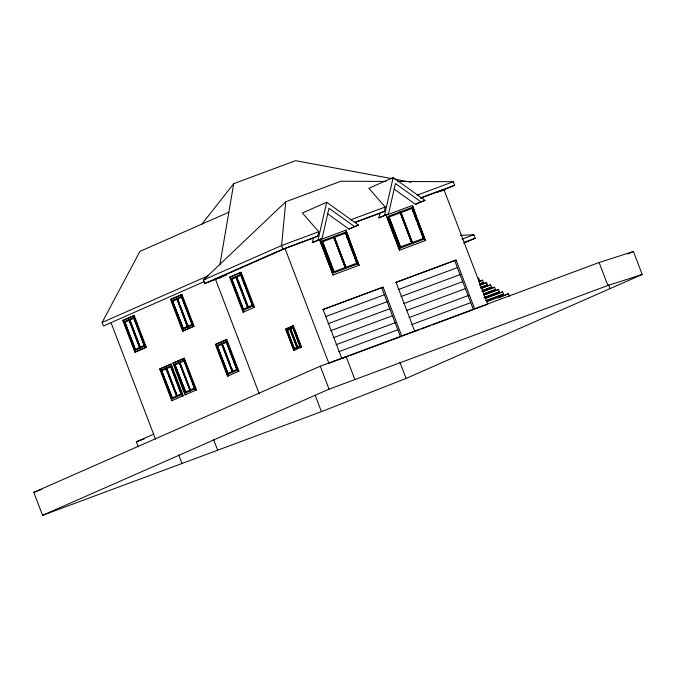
<?xml version="1.0" encoding="UTF-8"?>
<svg xmlns="http://www.w3.org/2000/svg" width="676" height="676" viewBox="0 0 676 676"><rect width="100%" height="100%" fill="white"/><g stroke="black" fill="none" stroke-linecap="round" stroke-linejoin="round"><path stroke-width="1.01" d="M285.762 201.744L281.588 245.557L282.923 249.064L204.727 283.498L203.391 279.991L285.762 201.744L340.881 181.244L386.055 181.43M219.844 264.899L233.735 183.661L295.573 160.668L392.621 178.777M358.542 225.083L354.545 226.57L328.975 208.259L322.013 238.67L312.397 242.633L313.453 238.003L317.762 236.11L318.759 231.733L302.383 212.974L326.694 202.268L358.542 225.083L348.926 229.046L327.615 213.785M312.397 242.633L318.016 240.157L326.694 202.268M425.01 200.366L421.013 201.854L395.443 183.542L388.48 213.954L378.864 217.917L379.92 213.286L384.23 211.394L385.227 207.017L368.851 188.258L393.162 177.551L425.01 200.366L415.394 204.329L394.083 189.069M378.864 217.917L384.483 215.441L393.162 177.551M204.659 281.41L103.436 325.984L102.101 322.477L139.94 251.371L228.851 212.222M201.921 224.086L233.735 183.661M102.101 322.477L208.174 275.774M259.271 393.947L215.458 279.213L285.035 248.574L313.453 238.003M122.795 320.466L134.211 315.489L146.32 347.21L135.715 351.883L134.904 352.188L122.795 320.466L134.211 315.489M170.529 299.443L181.945 294.474L194.054 326.195L183.45 330.86L182.638 331.164L170.529 299.443L181.945 294.474M123.86 321.734L133.814 317.348L144.791 346.095L134.837 350.481L123.86 321.734L124.671 321.43M171.594 300.71L181.548 296.333L192.525 325.08L182.571 329.457L171.594 300.71L172.338 300.431L174.231 305.197M134.837 350.481L135.58 350.202L124.857 322.283L134.194 318.176L144.199 345.394M229.705 277.211L241.121 272.242L254.497 307.259L243.073 312.236L229.705 277.211L241.121 272.242M230.829 278.63L240.783 274.253L252.9 305.991L242.946 310.368L230.829 278.63L231.234 278.487L243.352 310.225M319.689 239.921L333.065 274.938L319.689 239.921L345.96 230.127L358.998 265.296L357.139 260.429M243.757 310.073L231.86 279.272L240.859 275.284M345.96 230.127L356.404 258.485M321.556 241.095L333.817 272.774L321.7 241.036L346.019 231.978L358.001 263.784M348.926 229.046L354.545 226.57M334.476 237.327L345.901 267.24L334.476 237.327L345.69 233.144L356.979 263.116L345.69 233.144M437.144 192.474L443.912 189.491L487.726 304.225L474.755 309.05L456.038 260.023L396.051 282.323L414.777 331.358L401.806 336.175L383.081 287.148L323.103 309.456L341.819 358.483M386.157 215.205L399.533 250.221L386.157 215.205L412.428 205.411L425.466 240.58L417.295 219.176M441.242 191.105L454.635 185.207L453.3 181.709L397.615 181.481M412.428 205.411L416.551 217.233M415.394 204.329L421.013 201.854M389.046 217.038L400.471 246.951L389.046 217.038L400.268 212.864L411.692 242.777L400.471 246.951M412.343 207.329L424.469 239.067M144.537 345.267L135.2 349.382L124.857 322.283M134.904 352.188L146.32 347.21M182.638 331.164L194.054 326.195M249.3 296.392L252.613 305.079L243.275 309.185L231.86 279.272M334.003 271.668L322.579 241.755L333.8 237.58L345.225 267.493L334.003 271.668L322.951 242.718M159.68 368.995L171.096 364.026L183.213 395.747L171.788 400.716L159.68 368.995L171.096 364.026M172.938 363.156L184.354 358.187L196.471 389.908L185.047 394.877L172.938 363.156L184.354 358.187M215.365 344.473L226.781 339.504L238.898 371.225L227.482 376.194L215.365 344.473L226.781 339.504M160.744 370.262L170.698 365.885L181.675 394.632L171.721 399.009L160.744 370.262L161.15 370.11L172.126 398.857L171.721 399.009M174.002 364.423L183.956 360.046L194.933 388.793L184.979 393.17L174.002 364.423L174.408 364.271L185.723 392.9L175.109 365.108M216.43 345.74L226.392 341.363L237.369 370.11L227.406 374.487L216.43 345.74L217.241 345.436M172.186 369.611L171.079 366.705L161.741 370.82L172.422 397.784M174.999 364.981L185.68 391.945L174.999 364.981L183.999 360.992M227.406 374.487L228.15 374.208L217.427 346.298L226.426 342.31L236.777 369.409M463.744 243.284L475.211 238.231L473.876 234.733L460.263 235.349M285.602 329.111L293.409 325.731L301.572 347.092L293.756 350.481L285.602 329.111L293.409 325.731M322.756 309.676L383.081 287.148M286.311 329.972L292.902 327.074L300.296 346.433L293.705 349.331L286.311 329.972L286.717 329.82L294.111 349.179M290.097 328.984L287.444 330.175L294.077 348.546L287.106 330.294L293.274 327.581M395.705 282.543L456.038 260.023M176.985 382.185L181.421 393.804L172.084 397.91L161.488 369.983M185.342 392.072L194.68 387.965M237.115 369.282L227.778 373.389L217.427 346.298M294.077 348.546L299.899 345.96L292.936 327.708M479.935 281.326L482.588 280.16L483.475 282.492L480.83 283.658M480.923 287.444L487.464 284.824L486.576 282.492L480.036 285.111M481.996 290.857L491.46 287.165L490.565 284.824L482.081 288.162M138.25 446.718L136.375 441.791L153.613 434.203M484.041 293.916L495.449 289.497L494.553 287.165L483.146 291.584M33.8 492.348L320.289 366.198L599.122 262.508L633.429 251.48L642.2 274.456L406.099 378.425L321.413 411.642L42.571 515.332L33.8 492.348L41.709 489.407M485.115 297.339L499.437 291.829L498.542 289.497L484.219 295.006M486.179 300.761L503.426 294.161L502.53 291.829L485.292 298.42M498.829 297.955L508.453 293.714L509.577 296.671M627.75 253.982L633.429 251.48M42.571 515.332L329.06 389.173L607.901 285.492L642.2 274.456M318.759 231.733L281.588 245.557L203.391 279.991L205.36 279.256M350.65 219.877L385.227 207.017M417.109 195.161L453.3 181.709M282.923 249.064L317.762 236.11M354.3 222.522L384.23 211.394M420.776 197.798L454.635 185.207M354.824 222.624L379.92 213.286M420.396 198.237L443.912 189.491M318.016 240.157L322.013 238.67M384.483 215.441L388.48 213.954M215.458 279.213L221.373 277.008M223.35 276.273L226.308 275.174M204.727 283.498L216.573 279.095M218.542 278.36L221.508 277.253M412.487 207.262L388.168 216.32L400.116 248.126L399.043 245.227M176.799 298.446L187.446 327.319M181.59 297.279L172.591 301.268L183.272 328.232M177.458 299.147L187.742 326.246M129.657 320.17L140.008 347.261M191.933 324.379L182.934 328.359L172.338 300.431M345.901 267.24L357.114 263.057M333.817 272.774L358.136 263.716M424.604 239L400.285 248.058L388.531 217.283M182.571 329.457L182.976 329.305L172 300.558M333.065 274.938L359.328 265.144M399.533 250.221L425.795 240.428M247.746 307.2L236.659 277.16L247.746 307.2L235.704 276.492L247.822 308.231M242.946 310.368L243.69 310.098M254.497 307.259L253.686 307.563L240.31 272.538M243.073 312.236L243.884 311.932M462.012 239.143L473.876 234.733M464.336 242.278L475.211 238.231M179.47 362.987L190.471 390.787M176.892 395.798L166.609 368.699M290.283 328.899L297.254 347.151M325.435 316.681L384.433 294.736M398.384 289.548L457.382 267.611M328.105 323.677L387.103 301.741M401.062 296.553L460.06 274.617M330.784 330.682L389.782 308.746M403.733 303.558L462.73 281.622M300.296 346.433L298.42 340.501M293.705 349.331L294.449 349.053M301.572 347.092L300.761 347.396L292.598 326.035M478.692 281.605L482.588 280.16M293.756 350.481L294.567 350.176M238.898 371.225L238.087 371.521L225.97 339.8M227.482 376.194L228.294 375.89M333.454 337.687L392.452 315.751M406.411 310.563L465.409 288.618M479.588 283.937L483.475 282.492M176.935 396.744L165.62 368.124M196.471 389.908L195.66 390.204L183.542 358.483M479.766 285.027L486.576 282.492M185.047 394.877L185.858 394.573M183.213 395.747L182.402 396.043L170.284 364.322M171.788 400.716L172.6 400.412M480.661 287.359L487.464 284.824M480.839 288.441L490.565 284.824M336.133 344.692L395.13 322.756M409.081 317.568L468.079 295.623M482.706 290.418L491.46 287.165M481.912 291.863L494.553 287.165M483.771 293.84L495.449 289.497M483.957 294.922L498.542 289.497M483.872 297.617L499.437 291.829M338.803 351.697L397.801 329.761M411.76 324.573L470.758 302.628M485.022 298.344L502.53 291.829M485.917 300.676L503.426 294.161M486.745 301.792L508.453 293.714M340.898 358.829L328.849 363.308L285.035 248.574M348.36 356.142L341.481 358.702L346.12 356.59L354.892 379.574M350.329 355.407L400.479 336.766L381.754 287.731M414.43 331.57L419.348 329.744M421.317 329.018L430.164 325.722M432.133 324.995L473.428 309.633L454.711 260.606M136.375 441.791L144.241 438.868M394.691 179.165L411.211 182.25M608.561 284.799L610.031 288.627M599.122 262.508L607.901 285.492M478.6 277.828L479.487 280.16M417.852 221.753L419.695 226.561M411.836 207.507L423.953 239.245M412.242 209.577L413.34 212.458M414.075 214.385L416.644 221.111M417.379 223.038L419.957 229.772M421.055 232.654L422.154 235.544M422.889 237.462L423.624 239.388M400.598 211.698L412.715 243.436M406.335 227.144L407.434 230.034M411.473 240.614L412.571 243.495M399.888 362.15L406.099 378.425M345.368 232.223L357.486 263.961M346.509 236.211L347.979 240.065M348.715 241.983L351.283 248.717M352.019 250.644L353.117 253.525M353.852 255.452L356.421 262.178M342.8 259.559L343.907 262.44M344.642 264.367L345.377 266.285M320.289 366.198L329.06 389.173M294.947 330.75L300.854 346.239M295.463 332.753L297.305 337.594M294.009 329.508L296.57 336.225M297.305 338.144L299.874 344.87M292.657 327.176L300.051 346.534M297.068 347.227L289.548 328.553L296.941 347.912M315.202 395.367L321.413 411.642M287.418 330.665L294.516 349.027M242.354 276.983L243.453 279.872M244.923 283.717L246.757 288.525M248.962 294.297L250.796 299.105M242.219 277.016L243.326 279.898M249.571 296.249L250.669 299.138M241.197 275.166L244.881 284.816M245.98 287.706L248.565 294.466M240.436 274.405L252.562 306.135M237.022 277.084L237.758 279.002M238.493 280.929L248.405 306.896M226.722 341.236L227.956 344.084M228.682 345.994L231.243 352.703M232.713 356.539L234.538 361.33M235.637 364.203L236.735 367.076M226.046 341.507L237.022 370.254M222.987 345.14L230.677 365.268M231.775 368.141L232.865 371.014M221.922 343.349L232.578 371.276L221.643 343.476M221.305 343.602L232.282 372.349M217.604 346.399L220.173 353.109M220.9 355.018L228.218 374.191M216.835 345.588L227.812 374.335M182.013 296.181L183.111 299.054M184.21 301.927L185.309 304.8M186.77 308.636L188.604 313.427M190.429 318.219L191.891 322.046M182.621 298.124L185.182 304.834M191.401 321.117L192.499 323.998M181.134 294.77L193.243 326.491M181.202 296.477L192.178 325.224M177.78 299.155L179.613 303.946M180.34 305.865L188.393 326.947M177.078 298.319L188.055 327.074M177.12 299.274L187.463 326.364M174.966 307.115L183.01 328.198M184.793 360.849L186.618 365.64M188.089 369.476L189.914 374.267M192.837 381.932L195.406 388.641M184.666 360.874L186.491 365.665M193.446 383.875L195.271 388.666M183.619 360.19L194.595 388.937M213.641 439.687L217.664 450.224M180.56 363.823L190.438 389.697M171.898 367.643L174.459 374.352M175.921 378.188L177.754 382.979M178.853 385.852L179.951 388.725M180.678 390.644L181.776 393.516M173.233 371.504L174.332 374.386M173.664 373.482L176.25 380.25M170.352 366.029L181.337 394.776M166.938 368.707L174.256 387.872M174.983 389.79L177.543 396.499M166.228 367.871L177.205 396.626M166.271 368.826L168.121 373.659M168.856 375.594L176.613 395.916M135.377 320.069L137.211 324.86M140.135 332.524L142.695 339.234M144.157 343.07L145.256 345.943M141.47 336.386L142.568 339.267M133.4 315.793L145.509 347.515M133.468 317.5L144.444 346.247M130.417 321.134L140.295 347.008M129.344 319.342L140.321 348.089M129.386 320.289L128.727 319.587L139.712 348.334M129.758 321.261L139.729 347.388M178.701 454.872L181.996 463.482M125.035 322.384L127.958 330.057M129.057 332.93L135.648 350.176M124.266 321.582L135.242 350.329M110.932 322.452L155.488 439.138M333.589 236.6L345.571 268.406L333.589 236.6M400.057 211.884L412.039 243.69L400.057 211.884M401.079 212.551L412.157 208.428L423.582 238.341L412.368 242.523L401.079 212.551M179.216 362.159L190.193 390.905L179.216 362.159M290.41 328.215L297.803 347.574L290.41 328.215"/></g></svg>
